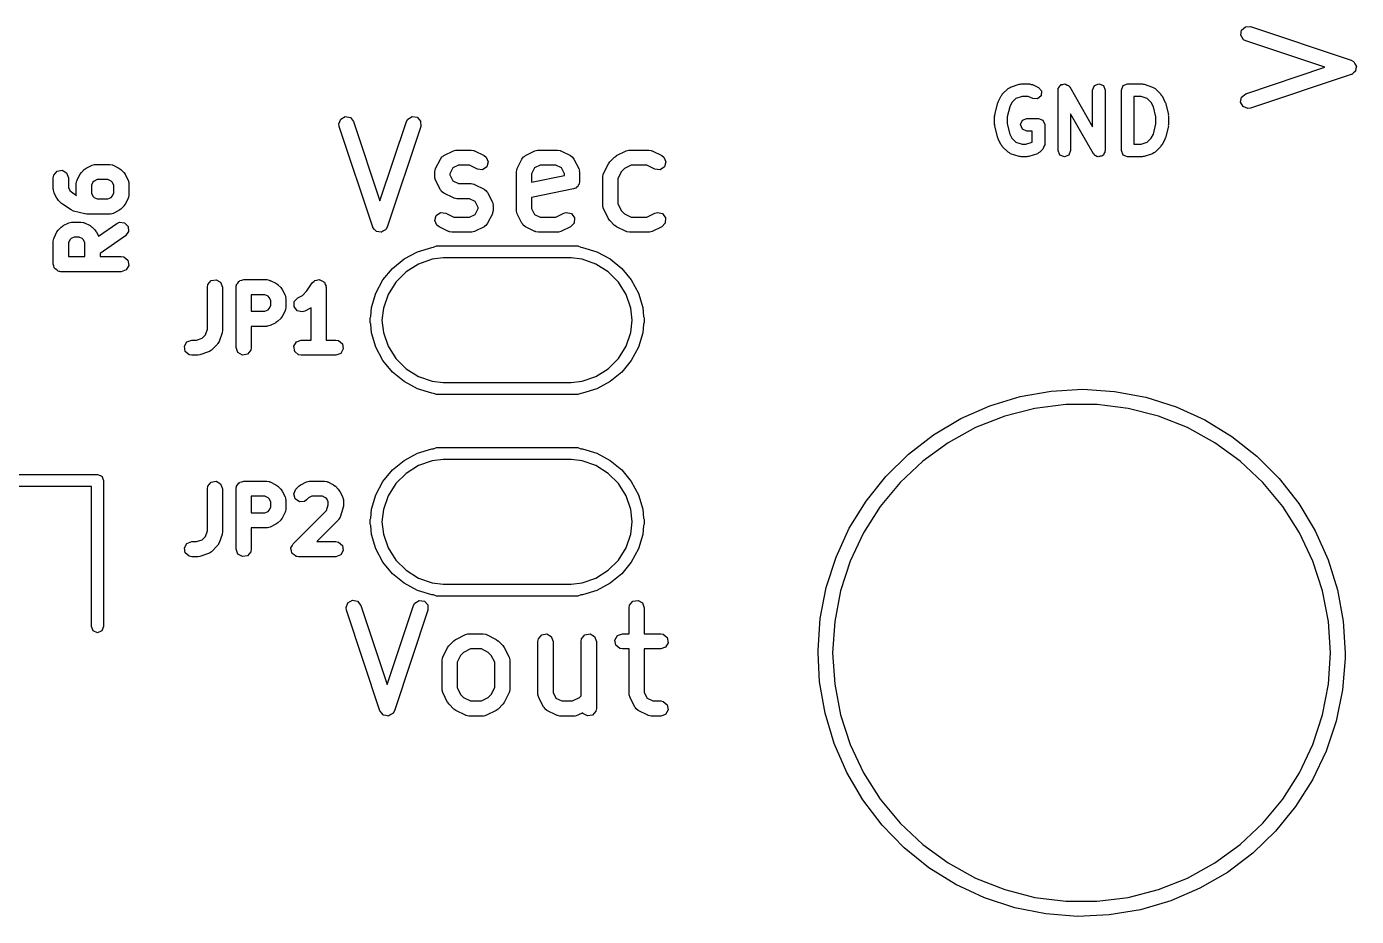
# Model space of a CAD drawing. Extents: x 83.3 to 116.7, y -116.6 to -83.3.
# Drawn here: x 103.53 to 116.73, y -116.61 to -107.79 of the extents above; entities that cross this region are included whole.
import ezdxf

# ---------------------------------------------------------------- set-up
doc = ezdxf.new("R2010")
doc.units = 0
doc.layers.add('BLACK', color=7, linetype='CONTINUOUS')

msp = doc.modelspace()

# ---------------------------------------------------------------- linework, layer by layer
at = {"layer": 'BLACK', "linetype": 'CONTINUOUS'}
for p, q in [((115.586, -107.821), (115.625, -107.787)), ((115.625, -107.787), (115.676, -107.786)), ((115.676, -107.786), (116.676, -108.119)), ((115.579, -107.872), (115.586, -107.821)), ((115.606, -107.916), (115.579, -107.872)), ((115.629, -107.928), (115.606, -107.916)), ((116.415, -108.19), (115.629, -107.928)), ((115.629, -108.453), (116.415, -108.19)), ((116.676, -108.119), (116.699, -108.132)), ((116.699, -108.132), (116.7, -108.134)), ((116.7, -108.134), (116.702, -108.134)), ((116.702, -108.134), (116.713, -108.155)), ((116.713, -108.155), (116.726, -108.175)), ((116.722, -108.203), (116.718, -108.226)), ((116.727, -108.179), (116.722, -108.203)), ((116.726, -108.175), (116.726, -108.178)), ((116.726, -108.178), (116.727, -108.179)), ((116.676, -108.262), (115.676, -108.595)), ((116.678, -108.26), (116.676, -108.262)), ((116.68, -108.26), (116.678, -108.26)), ((116.698, -108.244), (116.68, -108.26)), ((116.716, -108.23), (116.698, -108.244)), ((116.717, -108.228), (116.716, -108.23)), ((116.718, -108.226), (116.717, -108.228)), ((113.201, -108.474), (113.209, -108.467)), ((113.209, -108.467), (113.213, -108.458)), ((113.213, -108.458), (113.27, -108.401)), ((113.27, -108.401), (113.284, -108.395)), ((113.284, -108.395), (113.295, -108.386)), ((113.295, -108.386), (113.38, -108.357)), ((113.38, -108.357), (113.39, -108.358)), ((113.39, -108.358), (113.4, -108.354)), ((113.4, -108.354), (113.486, -108.354)), ((113.486, -108.354), (113.499, -108.359)), ((113.499, -108.359), (113.514, -108.361)), ((113.514, -108.361), (113.571, -108.389)), ((113.571, -108.389), (113.602, -108.425)), ((113.602, -108.425), (113.599, -108.473)), ((113.766, -108.416), (113.769, -108.408)), ((113.766, -109.016), (113.766, -108.416)), ((113.768, -108.4), (113.778, -108.387)), ((113.769, -108.408), (113.768, -108.4)), ((113.778, -108.387), (113.784, -108.372)), ((113.784, -108.372), (113.792, -108.369)), ((113.792, -108.369), (113.798, -108.362)), ((113.798, -108.362), (113.814, -108.36)), ((113.814, -108.36), (113.829, -108.354)), ((113.829, -108.354), (113.837, -108.357)), ((113.837, -108.357), (113.845, -108.356)), ((113.845, -108.356), (113.858, -108.366)), ((113.858, -108.366), (113.873, -108.372)), ((113.873, -108.372), (113.876, -108.38)), ((113.876, -108.38), (113.883, -108.385)), ((113.883, -108.385), (114.109, -108.781)), ((114.109, -108.416), (114.127, -108.372)), ((114.109, -108.781), (114.109, -108.416)), ((114.127, -108.372), (114.171, -108.354)), ((114.171, -108.354), (114.216, -108.372)), ((114.216, -108.372), (114.234, -108.416)), ((114.234, -108.416), (114.234, -109.016)), ((114.395, -108.416), (114.413, -108.372)), ((114.395, -109.016), (114.395, -108.416)), ((114.413, -108.372), (114.457, -108.354)), ((114.457, -108.354), (114.6, -108.354)), ((114.6, -108.354), (114.61, -108.358)), ((114.61, -108.358), (114.62, -108.357)), ((114.62, -108.357), (114.705, -108.386)), ((114.705, -108.386), (114.716, -108.395)), ((114.716, -108.395), (114.73, -108.401)), ((114.73, -108.401), (114.787, -108.458)), ((114.787, -108.458), (114.791, -108.467)), ((114.791, -108.467), (114.799, -108.474)), ((115.588, -108.485), (115.629, -108.453)), ((113.139, -108.658), (113.168, -108.544)), ((113.168, -108.544), (113.172, -108.538)), ((113.172, -108.538), (113.173, -108.531)), ((113.173, -108.531), (113.201, -108.474)), ((113.288, -108.581), (113.262, -108.681)), ((113.309, -108.539), (113.288, -108.581)), ((113.348, -108.5), (113.309, -108.539)), ((113.41, -108.479), (113.348, -108.5)), ((113.471, -108.479), (113.41, -108.479)), ((113.515, -108.501), (113.471, -108.479)), ((113.563, -108.504), (113.515, -108.501)), ((113.599, -108.473), (113.563, -108.504)), ((114.52, -108.479), (114.52, -108.954)), ((114.59, -108.479), (114.52, -108.479)), ((114.652, -108.5), (114.59, -108.479)), ((114.691, -108.539), (114.652, -108.5)), ((114.712, -108.581), (114.691, -108.539)), ((114.737, -108.681), (114.712, -108.581)), ((114.799, -108.474), (114.827, -108.531)), ((114.827, -108.531), (114.828, -108.538)), ((114.828, -108.538), (114.832, -108.544)), ((114.832, -108.544), (114.861, -108.658)), ((115.578, -108.535), (115.588, -108.485)), ((115.603, -108.58), (115.578, -108.535)), ((115.65, -108.599), (115.603, -108.58)), ((115.676, -108.595), (115.65, -108.599)), ((106.63, -108.75), (106.649, -108.703)), ((106.649, -108.703), (106.694, -108.678)), ((106.694, -108.678), (106.744, -108.688)), ((106.744, -108.688), (106.776, -108.729)), ((106.776, -108.729), (107.038, -109.515)), ((107.038, -109.515), (107.3, -108.729)), ((107.3, -108.729), (107.313, -108.706)), ((107.313, -108.706), (107.356, -108.679)), ((107.356, -108.679), (107.407, -108.686)), ((107.407, -108.686), (107.441, -108.725)), ((107.441, -108.725), (107.443, -108.776)), ((113.137, -108.674), (113.141, -108.666)), ((113.137, -108.759), (113.137, -108.674)), ((113.141, -108.666), (113.139, -108.658)), ((113.262, -108.681), (113.262, -108.752)), ((113.395, -108.759), (113.413, -108.715)), ((113.413, -108.715), (113.457, -108.697)), ((113.457, -108.697), (113.571, -108.697)), ((113.571, -108.697), (113.616, -108.715)), ((113.616, -108.715), (113.634, -108.759)), ((114.117, -109.047), (113.891, -108.652)), ((113.891, -108.652), (113.891, -109.016)), ((114.737, -108.752), (114.737, -108.681)), ((114.861, -108.658), (114.859, -108.666)), ((114.859, -108.666), (114.862, -108.674)), ((114.862, -108.674), (114.862, -108.759)), ((106.634, -108.776), (106.63, -108.75)), ((106.967, -109.776), (106.634, -108.776)), ((107.443, -108.776), (107.109, -109.776)), ((113.141, -108.767), (113.137, -108.759)), ((113.139, -108.774), (113.141, -108.767)), ((113.168, -108.889), (113.139, -108.774)), ((113.262, -108.752), (113.288, -108.852)), ((113.288, -108.852), (113.309, -108.894)), ((113.413, -108.803), (113.395, -108.759)), ((113.457, -108.822), (113.413, -108.803)), ((113.509, -108.822), (113.457, -108.822)), ((113.509, -108.933), (113.509, -108.822)), ((113.634, -108.759), (113.634, -108.959)), ((114.691, -108.894), (114.712, -108.852)), ((114.712, -108.852), (114.737, -108.752)), ((114.861, -108.774), (114.832, -108.889)), ((114.862, -108.759), (114.859, -108.767)), ((114.859, -108.767), (114.861, -108.774)), ((113.172, -108.894), (113.168, -108.889)), ((113.173, -108.902), (113.172, -108.894)), ((113.201, -108.959), (113.173, -108.902)), ((113.209, -108.965), (113.201, -108.959)), ((113.213, -108.975), (113.209, -108.965)), ((113.27, -109.032), (113.213, -108.975)), ((113.309, -108.894), (113.348, -108.933)), ((113.348, -108.933), (113.41, -108.954)), ((113.41, -108.954), (113.447, -108.954)), ((113.447, -108.954), (113.509, -108.933)), ((113.63, -108.968), (113.616, -109.003)), ((113.634, -108.959), (113.63, -108.968)), ((114.52, -108.954), (114.59, -108.954)), ((114.59, -108.954), (114.652, -108.933)), ((114.652, -108.933), (114.691, -108.894)), ((114.787, -108.975), (114.73, -109.032)), ((114.791, -108.965), (114.787, -108.975)), ((114.799, -108.959), (114.791, -108.965)), ((114.827, -108.902), (114.799, -108.959)), ((114.828, -108.894), (114.827, -108.902)), ((114.832, -108.889), (114.828, -108.894)), ((107.59, -109.195), (107.638, -109.1)), ((107.638, -109.1), (107.653, -109.079)), ((107.653, -109.079), (107.663, -109.074)), ((107.663, -109.074), (107.671, -109.066)), ((107.671, -109.066), (107.766, -109.019)), ((107.766, -109.019), (107.791, -109.011)), ((107.791, -109.011), (107.796, -109.012)), ((107.796, -109.012), (107.8, -109.011)), ((107.8, -109.011), (107.943, -109.011)), ((107.943, -109.011), (107.969, -109.015)), ((107.969, -109.015), (107.972, -109.018)), ((107.972, -109.018), (107.976, -109.019)), ((107.976, -109.019), (108.072, -109.066)), ((108.072, -109.066), (108.093, -109.082)), ((108.093, -109.082), (108.113, -109.129)), ((108.4, -109.195), (108.447, -109.1)), ((108.447, -109.1), (108.463, -109.079)), ((108.463, -109.079), (108.473, -109.074)), ((108.473, -109.074), (108.481, -109.066)), ((108.481, -109.066), (108.576, -109.019)), ((108.576, -109.019), (108.601, -109.011)), ((108.601, -109.011), (108.605, -109.012)), ((108.605, -109.012), (108.61, -109.011)), ((108.61, -109.011), (108.8, -109.011)), ((108.8, -109.011), (108.826, -109.015)), ((108.826, -109.015), (108.829, -109.018)), ((108.829, -109.018), (108.834, -109.019)), ((108.834, -109.019), (108.929, -109.066)), ((108.929, -109.066), (108.95, -109.082)), ((108.95, -109.082), (108.954, -109.092)), ((108.954, -109.092), (108.962, -109.1)), ((108.962, -109.1), (109.01, -109.195)), ((109.318, -109.128), (109.366, -109.08)), ((109.366, -109.08), (109.384, -109.067)), ((109.384, -109.067), (109.386, -109.066)), ((109.386, -109.066), (109.481, -109.019)), ((109.481, -109.019), (109.506, -109.011)), ((109.506, -109.011), (109.51, -109.012)), ((109.51, -109.012), (109.514, -109.011)), ((109.514, -109.011), (109.705, -109.011)), ((109.705, -109.011), (109.73, -109.015)), ((109.73, -109.015), (109.734, -109.018)), ((109.734, -109.018), (109.738, -109.019)), ((109.738, -109.019), (109.834, -109.066)), ((109.834, -109.066), (109.854, -109.082)), ((109.854, -109.082), (109.875, -109.129)), ((113.284, -109.038), (113.27, -109.032)), ((113.295, -109.047), (113.284, -109.038)), ((113.38, -109.076), (113.295, -109.047)), ((113.39, -109.075), (113.38, -109.076)), ((113.4, -109.079), (113.39, -109.075)), ((113.457, -109.079), (113.4, -109.079)), ((113.467, -109.075), (113.457, -109.079)), ((113.477, -109.076), (113.467, -109.075)), ((113.563, -109.047), (113.477, -109.076)), ((113.574, -109.038), (113.563, -109.047)), ((113.587, -109.032), (113.574, -109.038)), ((113.616, -109.003), (113.587, -109.032)), ((113.784, -109.061), (113.766, -109.016)), ((113.829, -109.079), (113.784, -109.061)), ((113.873, -109.061), (113.829, -109.079)), ((113.891, -109.016), (113.873, -109.061)), ((114.124, -109.053), (114.117, -109.047)), ((114.127, -109.061), (114.124, -109.053)), ((114.142, -109.067), (114.127, -109.061)), ((114.155, -109.077), (114.142, -109.067)), ((114.163, -109.076), (114.155, -109.077)), ((114.171, -109.079), (114.163, -109.076)), ((114.186, -109.073), (114.171, -109.079)), ((114.202, -109.071), (114.186, -109.073)), ((114.208, -109.064), (114.202, -109.071)), ((114.216, -109.061), (114.208, -109.064)), ((114.222, -109.046), (114.216, -109.061)), ((114.232, -109.033), (114.222, -109.046)), ((114.234, -109.016), (114.231, -109.024)), ((114.231, -109.024), (114.232, -109.033)), ((114.413, -109.061), (114.395, -109.016)), ((114.457, -109.079), (114.413, -109.061)), ((114.6, -109.079), (114.457, -109.079)), ((114.61, -109.075), (114.6, -109.079)), ((114.62, -109.076), (114.61, -109.075)), ((114.705, -109.047), (114.62, -109.076)), ((114.716, -109.038), (114.705, -109.047)), ((114.73, -109.032), (114.716, -109.038)), ((103.801, -109.26), (103.834, -109.221)), ((103.834, -109.221), (103.884, -109.212)), ((103.884, -109.212), (103.929, -109.238)), ((103.929, -109.238), (103.946, -109.286)), ((104.033, -109.309), (104.061, -109.252)), ((104.061, -109.252), (104.075, -109.234)), ((104.075, -109.234), (104.076, -109.233)), ((104.076, -109.233), (104.104, -109.204)), ((104.104, -109.204), (104.122, -109.191)), ((104.122, -109.191), (104.124, -109.19)), ((104.124, -109.19), (104.181, -109.161)), ((104.181, -109.161), (104.206, -109.154)), ((104.206, -109.154), (104.21, -109.155)), ((104.21, -109.155), (104.214, -109.154)), ((104.214, -109.154), (104.357, -109.154)), ((104.357, -109.154), (104.383, -109.158)), ((104.383, -109.158), (104.386, -109.161)), ((104.386, -109.161), (104.391, -109.161)), ((104.391, -109.161), (104.448, -109.19)), ((104.448, -109.19), (104.466, -109.203)), ((104.466, -109.203), (104.467, -109.204)), ((104.467, -109.204), (104.496, -109.233)), ((104.496, -109.233), (104.509, -109.251)), ((104.509, -109.251), (104.51, -109.252)), ((104.51, -109.252), (104.539, -109.309)), ((107.582, -109.229), (107.587, -109.203)), ((107.582, -109.276), (107.582, -109.229)), ((107.587, -109.203), (107.59, -109.199)), ((107.59, -109.199), (107.59, -109.195)), ((107.761, -109.189), (107.732, -109.246)), ((107.732, -109.246), (107.732, -109.258)), ((107.732, -109.258), (107.761, -109.316)), ((107.818, -109.161), (107.761, -109.189)), ((107.925, -109.161), (107.818, -109.161)), ((108.005, -109.2), (107.925, -109.161)), ((108.056, -109.206), (108.005, -109.2)), ((108.098, -109.178), (108.056, -109.206)), ((108.113, -109.129), (108.098, -109.178)), ((108.392, -109.229), (108.396, -109.203)), ((108.392, -109.61), (108.392, -109.229)), ((108.396, -109.203), (108.399, -109.199)), ((108.399, -109.199), (108.4, -109.195)), ((108.57, -109.189), (108.542, -109.246)), ((108.542, -109.246), (108.542, -109.328)), ((108.627, -109.161), (108.57, -109.189)), ((108.782, -109.161), (108.627, -109.161)), ((108.839, -109.189), (108.782, -109.161)), ((108.868, -109.246), (108.839, -109.189)), ((108.868, -109.262), (108.868, -109.246)), ((109.01, -109.195), (109.017, -109.22)), ((109.017, -109.22), (109.016, -109.224)), ((109.016, -109.224), (109.018, -109.229)), ((109.018, -109.229), (109.018, -109.324)), ((109.249, -109.276), (109.253, -109.251)), ((109.253, -109.251), (109.256, -109.247)), ((109.256, -109.247), (109.257, -109.243)), ((109.257, -109.243), (109.304, -109.147)), ((109.304, -109.147), (109.318, -109.129)), ((109.318, -109.129), (109.318, -109.128)), ((109.433, -109.225), (109.399, -109.294)), ((109.463, -109.195), (109.433, -109.225)), ((109.532, -109.161), (109.463, -109.195)), ((109.687, -109.161), (109.532, -109.161)), ((109.766, -109.2), (109.687, -109.161)), ((109.817, -109.206), (109.766, -109.2)), ((109.86, -109.178), (109.817, -109.206)), ((109.875, -109.129), (109.86, -109.178)), ((103.796, -109.286), (103.801, -109.26)), ((103.796, -109.4), (103.796, -109.286)), ((103.946, -109.286), (103.946, -109.382)), ((103.946, -109.382), (103.962, -109.413)), ((104.025, -109.343), (104.03, -109.317)), ((104.025, -109.457), (104.025, -109.343)), ((104.03, -109.317), (104.032, -109.314)), ((104.032, -109.314), (104.033, -109.309)), ((104.19, -109.33), (104.175, -109.361)), ((104.175, -109.361), (104.175, -109.439)), ((104.202, -109.319), (104.19, -109.33)), ((104.232, -109.304), (104.202, -109.319)), ((104.339, -109.304), (104.232, -109.304)), ((104.37, -109.319), (104.339, -109.304)), ((104.381, -109.33), (104.37, -109.319)), ((104.396, -109.361), (104.381, -109.33)), ((104.396, -109.439), (104.396, -109.361)), ((104.539, -109.309), (104.546, -109.334)), ((104.546, -109.334), (104.545, -109.339)), ((104.545, -109.339), (104.546, -109.343)), ((104.546, -109.343), (104.546, -109.457)), ((107.584, -109.28), (107.582, -109.276)), ((107.583, -109.285), (107.584, -109.28)), ((107.59, -109.31), (107.583, -109.285)), ((107.638, -109.405), (107.59, -109.31)), ((107.761, -109.316), (107.818, -109.344)), ((107.818, -109.344), (107.943, -109.344)), ((107.943, -109.344), (107.969, -109.349)), ((107.969, -109.349), (107.972, -109.351)), ((107.972, -109.351), (107.976, -109.352)), ((107.976, -109.352), (108.072, -109.4)), ((108.542, -109.328), (108.868, -109.262)), ((108.98, -109.389), (108.968, -109.391)), ((108.989, -109.378), (108.98, -109.389)), ((109.001, -109.371), (108.989, -109.378)), ((109.005, -109.359), (109.001, -109.371)), ((109.013, -109.349), (109.005, -109.359)), ((109.018, -109.324), (109.013, -109.349)), ((109.249, -109.562), (109.249, -109.276)), ((109.399, -109.294), (109.399, -109.544)), ((103.798, -109.404), (103.796, -109.4)), ((103.797, -109.409), (103.798, -109.404)), ((103.804, -109.434), (103.797, -109.409)), ((103.833, -109.491), (103.804, -109.434)), ((103.834, -109.492), (103.833, -109.491)), ((103.847, -109.51), (103.834, -109.492)), ((103.876, -109.539), (103.847, -109.51)), ((103.962, -109.413), (103.976, -109.427)), ((103.976, -109.427), (104.026, -109.461)), ((104.026, -109.461), (104.025, -109.457)), ((104.175, -109.439), (104.19, -109.47)), ((104.19, -109.47), (104.202, -109.481)), ((104.202, -109.481), (104.232, -109.496)), ((104.232, -109.496), (104.339, -109.496)), ((104.339, -109.496), (104.37, -109.481)), ((104.37, -109.481), (104.381, -109.47)), ((104.381, -109.47), (104.396, -109.439)), ((104.539, -109.491), (104.51, -109.548)), ((104.542, -109.483), (104.539, -109.486)), ((104.539, -109.486), (104.539, -109.491)), ((104.546, -109.457), (104.542, -109.483)), ((107.646, -109.413), (107.638, -109.405)), ((107.65, -109.423), (107.646, -109.413)), ((107.671, -109.439), (107.65, -109.423)), ((107.766, -109.486), (107.671, -109.439)), ((107.771, -109.487), (107.766, -109.486)), ((107.774, -109.49), (107.771, -109.487)), ((107.8, -109.494), (107.774, -109.49)), ((107.925, -109.494), (107.8, -109.494)), ((107.982, -109.523), (107.925, -109.494)), ((108.072, -109.4), (108.093, -109.415)), ((108.093, -109.415), (108.097, -109.425)), ((108.097, -109.425), (108.105, -109.433)), ((108.105, -109.433), (108.153, -109.528)), ((108.958, -109.397), (108.542, -109.481)), ((108.542, -109.481), (108.542, -109.592)), ((108.968, -109.391), (108.958, -109.397)), ((103.879, -109.54), (103.876, -109.539)), ((103.887, -109.548), (103.879, -109.54)), ((103.973, -109.605), (103.887, -109.548)), ((103.996, -109.616), (103.973, -109.605)), ((103.973, -109.605), (103.973, -109.605)), ((104.11, -109.644), (103.996, -109.616)), ((104.114, -109.644), (104.11, -109.644)), ((104.129, -109.646), (104.114, -109.644)), ((104.357, -109.646), (104.129, -109.646)), ((104.361, -109.645), (104.357, -109.646)), ((104.366, -109.646), (104.361, -109.645)), ((104.391, -109.639), (104.366, -109.646)), ((104.448, -109.61), (104.391, -109.639)), ((104.449, -109.609), (104.448, -109.61)), ((104.467, -109.596), (104.449, -109.609)), ((104.496, -109.567), (104.467, -109.596)), ((104.497, -109.566), (104.496, -109.567)), ((104.51, -109.548), (104.497, -109.566)), ((107.597, -109.66), (107.64, -109.632)), ((107.64, -109.632), (107.691, -109.638)), ((107.691, -109.638), (107.77, -109.677)), ((107.925, -109.677), (107.982, -109.649)), ((108.011, -109.58), (107.982, -109.523)), ((107.982, -109.649), (108.011, -109.592)), ((108.011, -109.592), (108.011, -109.58)), ((108.153, -109.643), (108.105, -109.738)), ((108.153, -109.528), (108.16, -109.553)), ((108.156, -109.635), (108.153, -109.639)), ((108.153, -109.639), (108.153, -109.643)), ((108.161, -109.61), (108.156, -109.635)), ((108.16, -109.553), (108.159, -109.558)), ((108.159, -109.558), (108.161, -109.562)), ((108.161, -109.562), (108.161, -109.61)), ((108.393, -109.614), (108.392, -109.61)), ((108.392, -109.618), (108.393, -109.614)), ((108.4, -109.643), (108.392, -109.618)), ((108.447, -109.738), (108.4, -109.643)), ((108.542, -109.592), (108.57, -109.649)), ((108.57, -109.649), (108.627, -109.677)), ((108.782, -109.677), (108.862, -109.638)), ((108.862, -109.638), (108.887, -109.63)), ((108.887, -109.63), (108.937, -109.642)), ((108.937, -109.642), (108.967, -109.683)), ((109.25, -109.566), (109.249, -109.562)), ((109.249, -109.57), (109.25, -109.566)), ((109.257, -109.595), (109.249, -109.57)), ((109.304, -109.691), (109.257, -109.595)), ((109.399, -109.544), (109.433, -109.613)), ((109.433, -109.613), (109.463, -109.643)), ((109.463, -109.643), (109.532, -109.677)), ((109.687, -109.677), (109.766, -109.638)), ((109.766, -109.638), (109.791, -109.63)), ((109.791, -109.63), (109.841, -109.642)), ((109.841, -109.642), (109.872, -109.683)), ((103.847, -109.804), (103.876, -109.776)), ((103.876, -109.776), (103.894, -109.763)), ((103.894, -109.763), (103.895, -109.761)), ((103.895, -109.761), (103.952, -109.733)), ((103.952, -109.733), (103.977, -109.725)), ((103.977, -109.725), (103.982, -109.727)), ((103.982, -109.727), (103.986, -109.725)), ((103.986, -109.725), (104.071, -109.725)), ((104.071, -109.725), (104.097, -109.73)), ((104.097, -109.73), (104.101, -109.732)), ((104.101, -109.732), (104.105, -109.733)), ((104.105, -109.733), (104.162, -109.761)), ((104.162, -109.761), (104.18, -109.775)), ((104.18, -109.775), (104.182, -109.776)), ((104.182, -109.776), (104.21, -109.804)), ((104.246, -109.866), (104.428, -109.739)), ((104.428, -109.739), (104.452, -109.728)), ((104.452, -109.728), (104.503, -109.732)), ((104.503, -109.732), (104.539, -109.768)), ((104.539, -109.768), (104.544, -109.819)), ((106.968, -109.778), (106.967, -109.776)), ((106.968, -109.78), (106.968, -109.778)), ((106.984, -109.798), (106.968, -109.78)), ((107.109, -109.776), (107.097, -109.799)), ((107.582, -109.709), (107.597, -109.66)), ((107.603, -109.756), (107.582, -109.709)), ((107.624, -109.772), (107.603, -109.756)), ((107.719, -109.819), (107.624, -109.772)), ((107.77, -109.677), (107.925, -109.677)), ((108.072, -109.772), (107.976, -109.819)), ((108.079, -109.764), (108.072, -109.772)), ((108.09, -109.759), (108.079, -109.764)), ((108.105, -109.738), (108.09, -109.759)), ((108.455, -109.746), (108.447, -109.738)), ((108.46, -109.756), (108.455, -109.746)), ((108.481, -109.772), (108.46, -109.756)), ((108.576, -109.819), (108.481, -109.772)), ((108.627, -109.677), (108.782, -109.677)), ((108.929, -109.772), (108.834, -109.819)), ((108.964, -109.735), (108.929, -109.772)), ((108.967, -109.683), (108.964, -109.735)), ((109.306, -109.692), (109.304, -109.691)), ((109.318, -109.71), (109.306, -109.692)), ((109.366, -109.758), (109.318, -109.71)), ((109.367, -109.758), (109.366, -109.758)), ((109.386, -109.772), (109.367, -109.758)), ((109.481, -109.819), (109.386, -109.772)), ((109.532, -109.677), (109.687, -109.677)), ((109.834, -109.772), (109.738, -109.819)), ((109.869, -109.735), (109.834, -109.772)), ((109.872, -109.683), (109.869, -109.735)), ((103.796, -109.914), (103.801, -109.889)), ((103.796, -110.143), (103.796, -109.914)), ((103.801, -109.889), (103.804, -109.885)), ((103.804, -109.881), (103.833, -109.824)), ((103.804, -109.885), (103.804, -109.881)), ((103.833, -109.824), (103.846, -109.806)), ((103.846, -109.806), (103.847, -109.804)), ((103.962, -109.902), (103.946, -109.932)), ((103.973, -109.89), (103.962, -109.902)), ((104.003, -109.875), (103.973, -109.89)), ((104.054, -109.875), (104.003, -109.875)), ((104.084, -109.89), (104.054, -109.875)), ((104.096, -109.902), (104.084, -109.89)), ((104.111, -109.932), (104.096, -109.902)), ((104.21, -109.804), (104.223, -109.822)), ((104.223, -109.822), (104.224, -109.824)), ((104.224, -109.824), (104.246, -109.866)), ((104.514, -109.861), (104.261, -110.039)), ((104.544, -109.819), (104.514, -109.861)), ((106.999, -109.816), (106.984, -109.798)), ((107.001, -109.817), (106.999, -109.816)), ((107.002, -109.818), (107.001, -109.817)), ((107.026, -109.822), (107.002, -109.818)), ((107.049, -109.827), (107.026, -109.822)), ((107.051, -109.826), (107.049, -109.827)), ((107.053, -109.826), (107.051, -109.826)), ((107.073, -109.813), (107.053, -109.826)), ((107.094, -109.802), (107.073, -109.813)), ((107.095, -109.8), (107.094, -109.802)), ((107.097, -109.799), (107.095, -109.8)), ((107.723, -109.82), (107.719, -109.819)), ((107.727, -109.823), (107.723, -109.82)), ((107.752, -109.827), (107.727, -109.823)), ((107.943, -109.827), (107.752, -109.827)), ((107.947, -109.826), (107.943, -109.827)), ((107.951, -109.827), (107.947, -109.826)), ((107.976, -109.819), (107.951, -109.827)), ((108.58, -109.82), (108.576, -109.819)), ((108.584, -109.823), (108.58, -109.82)), ((108.61, -109.827), (108.584, -109.823)), ((108.8, -109.827), (108.61, -109.827)), ((108.804, -109.826), (108.8, -109.827)), ((108.809, -109.827), (108.804, -109.826)), ((108.834, -109.819), (108.809, -109.827)), ((109.485, -109.82), (109.481, -109.819)), ((109.489, -109.823), (109.485, -109.82)), ((109.514, -109.827), (109.489, -109.823)), ((109.705, -109.827), (109.514, -109.827)), ((109.709, -109.826), (109.705, -109.827)), ((109.713, -109.827), (109.709, -109.826)), ((109.738, -109.819), (109.713, -109.827)), ((103.946, -109.932), (103.946, -110.068)), ((104.111, -110.068), (104.111, -109.932)), ((104.261, -110.039), (104.261, -110.068)), ((107.278, -110.091), (107.409, -110.02)), ((107.409, -110.02), (107.552, -109.977)), ((107.552, -109.977), (107.569, -109.975)), ((107.569, -109.975), (107.6, -109.962)), ((107.6, -109.962), (109, -109.962)), ((109, -109.962), (109.031, -109.975)), ((109.031, -109.975), (109.048, -109.977)), ((109.048, -109.977), (109.191, -110.02)), ((109.191, -110.02), (109.322, -110.091)), ((103.803, -110.161), (103.796, -110.143)), ((103.806, -110.18), (103.803, -110.161)), ((103.812, -110.185), (103.806, -110.18)), ((103.946, -110.068), (104.111, -110.068)), ((104.261, -110.068), (104.471, -110.068)), ((104.471, -110.068), (104.497, -110.072)), ((104.497, -110.072), (104.536, -110.105)), ((104.545, -110.156), (104.52, -110.2)), ((104.536, -110.105), (104.545, -110.156)), ((107.163, -110.185), (107.278, -110.091)), ((107.421, -110.142), (107.298, -110.219)), ((107.557, -110.095), (107.421, -110.142)), ((107.664, -110.082), (107.557, -110.095)), ((108.936, -110.082), (107.664, -110.082)), ((109.043, -110.095), (108.936, -110.082)), ((109.179, -110.142), (109.043, -110.095)), ((109.302, -110.219), (109.179, -110.142)), ((109.322, -110.091), (109.437, -110.185)), ((103.814, -110.191), (103.812, -110.185)), ((103.831, -110.201), (103.814, -110.191)), ((103.846, -110.213), (103.831, -110.201)), ((103.856, -110.215), (103.846, -110.213)), ((103.858, -110.217), (103.856, -110.215)), ((103.862, -110.216), (103.858, -110.217)), ((103.871, -110.218), (103.862, -110.216)), ((104.471, -110.218), (103.871, -110.218)), ((104.52, -110.2), (104.471, -110.218)), ((105.33, -110.346), (105.362, -110.306)), ((105.362, -110.306), (105.413, -110.298)), ((105.413, -110.298), (105.457, -110.323)), ((105.628, -110.331), (105.638, -110.314)), ((105.638, -110.314), (105.644, -110.312)), ((105.644, -110.312), (105.648, -110.306)), ((105.648, -110.306), (105.667, -110.303)), ((105.667, -110.303), (105.686, -110.296)), ((105.686, -110.296), (105.914, -110.296)), ((105.914, -110.296), (105.94, -110.301)), ((105.94, -110.301), (105.943, -110.304)), ((105.943, -110.304), (105.948, -110.304)), ((105.948, -110.304), (106.005, -110.333)), ((106.366, -110.33), (106.384, -110.311)), ((106.384, -110.311), (106.388, -110.31)), ((106.388, -110.31), (106.391, -110.306)), ((106.391, -110.306), (106.413, -110.303)), ((106.413, -110.303), (106.433, -110.297)), ((106.433, -110.297), (106.437, -110.298)), ((106.437, -110.298), (106.442, -110.298)), ((106.442, -110.298), (106.46, -110.308)), ((106.46, -110.308), (106.48, -110.317)), ((106.998, -110.432), (107.068, -110.3)), ((107.068, -110.3), (107.163, -110.185)), ((107.298, -110.219), (107.196, -110.321)), ((109.404, -110.321), (109.302, -110.219)), ((109.437, -110.185), (109.532, -110.3)), ((109.532, -110.3), (109.602, -110.432)), ((105.325, -110.371), (105.33, -110.346)), ((105.325, -110.788), (105.325, -110.371)), ((105.457, -110.323), (105.475, -110.371)), ((105.475, -110.371), (105.475, -110.8)), ((105.611, -110.371), (105.612, -110.362)), ((105.611, -110.971), (105.611, -110.371)), ((105.612, -110.358), (105.614, -110.356)), ((105.612, -110.362), (105.612, -110.358)), ((105.614, -110.356), (105.615, -110.346)), ((105.615, -110.346), (105.628, -110.331)), ((105.761, -110.446), (105.761, -110.611)), ((105.897, -110.446), (105.761, -110.446)), ((105.927, -110.462), (105.897, -110.446)), ((106.005, -110.333), (106.023, -110.346)), ((106.023, -110.346), (106.024, -110.347)), ((106.024, -110.347), (106.053, -110.376)), ((106.053, -110.376), (106.066, -110.394)), ((106.066, -110.394), (106.067, -110.395)), ((106.067, -110.395), (106.096, -110.452)), ((106.27, -110.453), (106.313, -110.409)), ((106.313, -110.409), (106.366, -110.33)), ((106.48, -110.317), (106.482, -110.321)), ((106.482, -110.321), (106.486, -110.323)), ((106.486, -110.323), (106.493, -110.344)), ((106.493, -110.344), (106.503, -110.363)), ((106.503, -110.363), (106.502, -110.367)), ((106.502, -110.367), (106.504, -110.371)), ((106.504, -110.371), (106.504, -110.896)), ((106.955, -110.574), (106.998, -110.432)), ((107.12, -110.443), (107.072, -110.579)), ((107.196, -110.321), (107.12, -110.443)), ((109.48, -110.443), (109.404, -110.321)), ((109.528, -110.579), (109.48, -110.443)), ((109.602, -110.432), (109.645, -110.574)), ((105.938, -110.473), (105.927, -110.462)), ((105.954, -110.503), (105.938, -110.473)), ((105.938, -110.584), (105.954, -110.554)), ((105.954, -110.554), (105.954, -110.503)), ((106.096, -110.452), (106.103, -110.477)), ((106.104, -110.571), (106.099, -110.597)), ((106.103, -110.477), (106.102, -110.482)), ((106.102, -110.482), (106.104, -110.486)), ((106.104, -110.486), (106.104, -110.571)), ((106.185, -110.564), (106.188, -110.513)), ((106.216, -110.605), (106.185, -110.564)), ((106.188, -110.513), (106.224, -110.476)), ((106.224, -110.476), (106.27, -110.453)), ((106.354, -110.577), (106.349, -110.58)), ((106.354, -110.896), (106.354, -110.577)), ((106.946, -110.663), (106.955, -110.574)), ((109.645, -110.574), (109.654, -110.663)), ((105.761, -110.611), (105.897, -110.611)), ((105.897, -110.611), (105.927, -110.596)), ((105.927, -110.596), (105.938, -110.584)), ((106.024, -110.71), (106.006, -110.723)), ((106.053, -110.682), (106.024, -110.71)), ((106.054, -110.68), (106.053, -110.682)), ((106.067, -110.662), (106.054, -110.68)), ((106.096, -110.605), (106.067, -110.662)), ((106.099, -110.597), (106.096, -110.601)), ((106.096, -110.601), (106.096, -110.605)), ((106.266, -110.617), (106.216, -110.605)), ((106.291, -110.61), (106.266, -110.617)), ((106.348, -110.581), (106.291, -110.61)), ((106.349, -110.58), (106.348, -110.581)), ((106.94, -110.677), (106.946, -110.663)), ((106.942, -110.7), (106.94, -110.677)), ((106.94, -110.722), (106.942, -110.7)), ((107.072, -110.579), (107.058, -110.7)), ((107.058, -110.7), (107.072, -110.821)), ((109.542, -110.7), (109.528, -110.579)), ((109.528, -110.821), (109.542, -110.7)), ((109.654, -110.663), (109.66, -110.677)), ((109.66, -110.677), (109.658, -110.7)), ((109.658, -110.7), (109.66, -110.722)), ((105.306, -110.845), (105.325, -110.788)), ((105.471, -110.824), (105.443, -110.909)), ((105.475, -110.8), (105.471, -110.822)), ((105.471, -110.822), (105.471, -110.824)), ((105.914, -110.761), (105.761, -110.761)), ((105.761, -110.761), (105.761, -110.971)), ((105.918, -110.759), (105.914, -110.761)), ((105.923, -110.76), (105.918, -110.759)), ((105.948, -110.753), (105.923, -110.76)), ((106.005, -110.724), (105.948, -110.753)), ((106.006, -110.723), (106.005, -110.724)), ((106.946, -110.737), (106.94, -110.722)), ((106.955, -110.826), (106.946, -110.737)), ((106.998, -110.968), (106.955, -110.826)), ((107.072, -110.821), (107.12, -110.957)), ((109.48, -110.957), (109.528, -110.821)), ((109.645, -110.826), (109.602, -110.968)), ((109.654, -110.737), (109.645, -110.826)), ((109.66, -110.722), (109.654, -110.737)), ((105.098, -110.958), (105.123, -110.914)), ((105.106, -111.009), (105.098, -110.958)), ((105.123, -110.914), (105.171, -110.896)), ((105.171, -110.896), (105.216, -110.896)), ((105.216, -110.896), (105.274, -110.877)), ((105.274, -110.877), (105.306, -110.845)), ((105.424, -110.939), (105.367, -110.996)), ((105.426, -110.935), (105.424, -110.939)), ((105.43, -110.932), (105.426, -110.935)), ((105.443, -110.909), (105.43, -110.932)), ((105.628, -111.02), (105.611, -110.971)), ((105.761, -110.971), (105.756, -110.997)), ((106.183, -110.958), (106.209, -110.914)), ((106.192, -111.009), (106.183, -110.958)), ((106.209, -110.914), (106.257, -110.896)), ((106.257, -110.896), (106.354, -110.896)), ((106.504, -110.896), (106.6, -110.896)), ((106.6, -110.896), (106.626, -110.901)), ((106.626, -110.901), (106.665, -110.934)), ((106.665, -110.934), (106.674, -110.984)), ((107.068, -111.1), (106.998, -110.968)), ((107.12, -110.957), (107.196, -111.079)), ((109.404, -111.079), (109.48, -110.957)), ((109.602, -110.968), (109.532, -111.1)), ((105.146, -111.042), (105.106, -111.009)), ((105.171, -111.046), (105.146, -111.042)), ((105.229, -111.046), (105.171, -111.046)), ((105.23, -111.046), (105.229, -111.046)), ((105.252, -111.043), (105.23, -111.046)), ((105.338, -111.014), (105.252, -111.043)), ((105.342, -111.011), (105.338, -111.014)), ((105.346, -111.011), (105.342, -111.011)), ((105.367, -110.996), (105.346, -111.011)), ((105.673, -111.045), (105.628, -111.02)), ((105.723, -111.036), (105.673, -111.045)), ((105.756, -110.997), (105.723, -111.036)), ((106.231, -111.042), (106.192, -111.009)), ((106.257, -111.046), (106.231, -111.042)), ((106.6, -111.046), (106.257, -111.046)), ((106.648, -111.029), (106.6, -111.046)), ((106.674, -110.984), (106.648, -111.029)), ((107.163, -111.215), (107.068, -111.1)), ((107.196, -111.079), (107.298, -111.181)), ((109.302, -111.181), (109.404, -111.079)), ((109.532, -111.1), (109.437, -111.215)), ((107.278, -111.309), (107.163, -111.215)), ((107.298, -111.181), (107.421, -111.258)), ((109.179, -111.258), (109.302, -111.181)), ((109.437, -111.215), (109.322, -111.309)), ((107.409, -111.38), (107.278, -111.309)), ((107.421, -111.258), (107.557, -111.305)), ((107.557, -111.305), (107.664, -111.317)), ((107.664, -111.317), (108.936, -111.317)), ((108.936, -111.317), (109.043, -111.305)), ((109.043, -111.305), (109.179, -111.258)), ((109.322, -111.309), (109.191, -111.38)), ((107.552, -111.423), (107.409, -111.38)), ((107.569, -111.425), (107.552, -111.423)), ((107.6, -111.438), (107.569, -111.425)), ((109, -111.438), (107.6, -111.438)), ((109.031, -111.425), (109, -111.438)), ((109.048, -111.423), (109.031, -111.425)), ((109.191, -111.38), (109.048, -111.423)), ((113.088, -111.549), (113.39, -111.457)), ((113.39, -111.457), (113.699, -111.402)), ((113.699, -111.402), (114.014, -111.385)), ((114.014, -111.385), (114.328, -111.406)), ((114.328, -111.406), (114.637, -111.464)), ((114.637, -111.464), (114.937, -111.559)), ((112.801, -111.676), (113.088, -111.549)), ((113.537, -111.574), (113.237, -111.651)), ((113.845, -111.535), (113.537, -111.574)), ((114.155, -111.535), (113.845, -111.535)), ((114.463, -111.574), (114.155, -111.535)), ((114.763, -111.651), (114.463, -111.574)), ((114.937, -111.559), (115.224, -111.689)), ((112.53, -111.837), (112.801, -111.676)), ((112.948, -111.765), (112.677, -111.915)), ((113.237, -111.651), (112.948, -111.765)), ((115.052, -111.765), (114.763, -111.651)), ((115.323, -111.915), (115.052, -111.765)), ((115.224, -111.689), (115.492, -111.853)), ((112.281, -112.029), (112.53, -111.837)), ((115.492, -111.853), (115.74, -112.048)), ((107.278, -112.091), (107.409, -112.02)), ((107.409, -112.02), (107.552, -111.977)), ((107.552, -111.977), (107.569, -111.975)), ((107.569, -111.975), (107.6, -111.962)), ((107.6, -111.962), (109, -111.962)), ((109, -111.962), (109.031, -111.975)), ((109.031, -111.975), (109.048, -111.977)), ((109.048, -111.977), (109.191, -112.02)), ((109.191, -112.02), (109.322, -112.091)), ((112.057, -112.25), (112.281, -112.029)), ((112.677, -111.915), (112.426, -112.097)), ((115.574, -112.097), (115.323, -111.915)), ((107.163, -112.185), (107.278, -112.091)), ((107.421, -112.142), (107.298, -112.219)), ((107.557, -112.095), (107.421, -112.142)), ((107.664, -112.082), (107.557, -112.095)), ((108.936, -112.082), (107.664, -112.082)), ((109.043, -112.095), (108.936, -112.082)), ((109.179, -112.142), (109.043, -112.095)), ((109.302, -112.219), (109.179, -112.142)), ((109.322, -112.091), (109.437, -112.185)), ((112.426, -112.097), (112.2, -112.309)), ((115.8, -112.309), (115.574, -112.097)), ((115.74, -112.048), (115.962, -112.271)), ((102.435, -112.23), (104.235, -112.23)), ((104.235, -112.23), (104.277, -112.248)), ((104.277, -112.248), (104.295, -112.29)), ((104.295, -112.29), (104.295, -113.74)), ((107.068, -112.3), (107.163, -112.185)), ((107.298, -112.219), (107.196, -112.321)), ((109.404, -112.321), (109.302, -112.219)), ((109.437, -112.185), (109.532, -112.3)), ((111.861, -112.496), (112.057, -112.25)), ((115.962, -112.271), (116.155, -112.519)), ((104.175, -112.35), (102.435, -112.35)), ((104.175, -113.74), (104.175, -112.35)), ((105.325, -112.371), (105.33, -112.346)), ((105.325, -112.788), (105.325, -112.371)), ((105.33, -112.346), (105.362, -112.306)), ((105.362, -112.306), (105.413, -112.298)), ((105.413, -112.298), (105.457, -112.323)), ((105.457, -112.323), (105.475, -112.371)), ((105.475, -112.371), (105.475, -112.8)), ((105.611, -112.371), (105.612, -112.362)), ((105.611, -112.971), (105.611, -112.371)), ((105.612, -112.358), (105.614, -112.356)), ((105.612, -112.362), (105.612, -112.358)), ((105.614, -112.356), (105.615, -112.346)), ((105.615, -112.346), (105.628, -112.331)), ((105.628, -112.331), (105.638, -112.314)), ((105.638, -112.314), (105.644, -112.312)), ((105.644, -112.312), (105.648, -112.306)), ((105.648, -112.306), (105.667, -112.303)), ((105.667, -112.303), (105.686, -112.296)), ((105.686, -112.296), (105.914, -112.296)), ((105.914, -112.296), (105.94, -112.301)), ((105.94, -112.301), (105.943, -112.304)), ((105.943, -112.304), (105.948, -112.304)), ((105.948, -112.304), (106.005, -112.333)), ((106.005, -112.333), (106.023, -112.346)), ((106.023, -112.346), (106.024, -112.347)), ((106.024, -112.347), (106.053, -112.376)), ((106.053, -112.376), (106.066, -112.394)), ((106.066, -112.394), (106.067, -112.395)), ((106.067, -112.395), (106.096, -112.452)), ((106.182, -112.422), (106.204, -112.376)), ((106.196, -112.472), (106.182, -112.422)), ((106.204, -112.376), (106.233, -112.347)), ((106.233, -112.347), (106.251, -112.334)), ((106.251, -112.334), (106.252, -112.333)), ((106.252, -112.333), (106.309, -112.304)), ((106.309, -112.304), (106.334, -112.297)), ((106.334, -112.297), (106.339, -112.298)), ((106.339, -112.298), (106.343, -112.296)), ((106.343, -112.296), (106.486, -112.296)), ((106.486, -112.296), (106.511, -112.301)), ((106.511, -112.301), (106.515, -112.304)), ((106.515, -112.304), (106.519, -112.304)), ((106.519, -112.304), (106.576, -112.333)), ((106.576, -112.333), (106.594, -112.346)), ((106.594, -112.346), (106.596, -112.347)), ((106.596, -112.347), (106.624, -112.376)), ((106.624, -112.376), (106.637, -112.394)), ((106.637, -112.394), (106.639, -112.395)), ((106.639, -112.395), (106.667, -112.452)), ((106.998, -112.432), (107.068, -112.3)), ((107.196, -112.321), (107.12, -112.443)), ((109.48, -112.443), (109.404, -112.321)), ((109.532, -112.3), (109.602, -112.432)), ((112.2, -112.309), (112.002, -112.548)), ((115.998, -112.548), (115.8, -112.309)), ((105.761, -112.446), (105.761, -112.611)), ((105.897, -112.446), (105.761, -112.446)), ((105.927, -112.462), (105.897, -112.446)), ((105.938, -112.473), (105.927, -112.462)), ((105.954, -112.503), (105.938, -112.473)), ((105.938, -112.584), (105.954, -112.554)), ((105.954, -112.554), (105.954, -112.503)), ((106.096, -112.452), (106.103, -112.477)), ((106.103, -112.477), (106.102, -112.482)), ((106.102, -112.482), (106.104, -112.486)), ((106.104, -112.486), (106.104, -112.571)), ((106.238, -112.501), (106.196, -112.472)), ((106.289, -112.497), (106.238, -112.501)), ((106.31, -112.482), (106.289, -112.497)), ((106.33, -112.462), (106.31, -112.482)), ((106.361, -112.446), (106.33, -112.462)), ((106.468, -112.446), (106.361, -112.446)), ((106.498, -112.462), (106.468, -112.446)), ((106.51, -112.473), (106.498, -112.462)), ((106.506, -112.588), (106.525, -112.531)), ((106.525, -112.503), (106.51, -112.473)), ((106.525, -112.531), (106.525, -112.503)), ((106.667, -112.452), (106.675, -112.477)), ((106.675, -112.543), (106.671, -112.565)), ((106.675, -112.477), (106.673, -112.481)), ((106.673, -112.481), (106.675, -112.486)), ((106.675, -112.486), (106.675, -112.543)), ((106.955, -112.574), (106.998, -112.432)), ((107.12, -112.443), (107.072, -112.579)), ((109.528, -112.579), (109.48, -112.443)), ((109.602, -112.432), (109.645, -112.574)), ((111.695, -112.764), (111.861, -112.496)), ((112.002, -112.548), (111.836, -112.81)), ((116.164, -112.81), (115.998, -112.548)), ((116.155, -112.519), (116.317, -112.788)), ((105.761, -112.611), (105.897, -112.611)), ((105.897, -112.611), (105.927, -112.596)), ((105.927, -112.596), (105.938, -112.584)), ((106.053, -112.682), (106.024, -112.71)), ((106.054, -112.68), (106.053, -112.682)), ((106.067, -112.662), (106.054, -112.68)), ((106.096, -112.605), (106.067, -112.662)), ((106.099, -112.597), (106.096, -112.601)), ((106.096, -112.601), (106.096, -112.605)), ((106.104, -112.571), (106.099, -112.597)), ((106.176, -112.918), (106.506, -112.588)), ((106.624, -112.682), (106.41, -112.896)), ((106.626, -112.678), (106.624, -112.682)), ((106.63, -112.675), (106.626, -112.678)), ((106.643, -112.652), (106.63, -112.675)), ((106.671, -112.567), (106.643, -112.652)), ((106.671, -112.565), (106.671, -112.567)), ((106.94, -112.677), (106.946, -112.663)), ((106.942, -112.7), (106.94, -112.677)), ((106.946, -112.663), (106.955, -112.574)), ((107.072, -112.579), (107.058, -112.7)), ((109.542, -112.7), (109.528, -112.579)), ((109.645, -112.574), (109.654, -112.663)), ((109.654, -112.663), (109.66, -112.677)), ((109.66, -112.677), (109.658, -112.7)), ((105.306, -112.845), (105.325, -112.788)), ((105.475, -112.8), (105.471, -112.822)), ((105.914, -112.761), (105.761, -112.761)), ((105.761, -112.761), (105.761, -112.971)), ((105.918, -112.759), (105.914, -112.761)), ((105.923, -112.76), (105.918, -112.759)), ((105.948, -112.753), (105.923, -112.76)), ((106.005, -112.724), (105.948, -112.753)), ((106.006, -112.723), (106.005, -112.724)), ((106.024, -112.71), (106.006, -112.723)), ((106.94, -112.722), (106.942, -112.7)), ((106.946, -112.737), (106.94, -112.722)), ((106.955, -112.826), (106.946, -112.737)), ((107.058, -112.7), (107.072, -112.821)), ((107.072, -112.821), (107.12, -112.957)), ((109.48, -112.957), (109.528, -112.821)), ((109.528, -112.821), (109.542, -112.7)), ((109.654, -112.737), (109.645, -112.826)), ((109.66, -112.722), (109.654, -112.737)), ((109.658, -112.7), (109.66, -112.722)), ((111.564, -113.05), (111.695, -112.764)), ((111.836, -112.81), (111.704, -113.091)), ((116.296, -113.091), (116.164, -112.81)), ((116.317, -112.788), (116.446, -113.076)), ((105.098, -112.958), (105.123, -112.914)), ((105.123, -112.914), (105.171, -112.896)), ((105.171, -112.896), (105.216, -112.896)), ((105.216, -112.896), (105.274, -112.877)), ((105.274, -112.877), (105.306, -112.845)), ((105.424, -112.939), (105.367, -112.996)), ((105.426, -112.935), (105.424, -112.939)), ((105.43, -112.932), (105.426, -112.935)), ((105.443, -112.909), (105.43, -112.932)), ((105.471, -112.824), (105.443, -112.909)), ((105.471, -112.822), (105.471, -112.824)), ((106.155, -112.958), (106.166, -112.939)), ((106.166, -112.939), (106.176, -112.918)), ((106.41, -112.896), (106.6, -112.896)), ((106.6, -112.896), (106.626, -112.901)), ((106.626, -112.901), (106.665, -112.934)), ((106.665, -112.934), (106.674, -112.984)), ((106.998, -112.968), (106.955, -112.826)), ((109.645, -112.826), (109.602, -112.968)), ((105.106, -113.009), (105.098, -112.958)), ((105.146, -113.042), (105.106, -113.009)), ((105.171, -113.046), (105.146, -113.042)), ((105.229, -113.046), (105.171, -113.046)), ((105.23, -113.046), (105.229, -113.046)), ((105.252, -113.043), (105.23, -113.046)), ((105.338, -113.014), (105.252, -113.043)), ((105.342, -113.011), (105.338, -113.014)), ((105.346, -113.011), (105.342, -113.011)), ((105.367, -112.996), (105.346, -113.011)), ((105.628, -113.02), (105.611, -112.971)), ((105.673, -113.045), (105.628, -113.02)), ((105.723, -113.036), (105.673, -113.045)), ((105.756, -112.997), (105.723, -113.036)), ((105.761, -112.971), (105.756, -112.997)), ((106.154, -112.965), (106.155, -112.962)), ((106.16, -112.987), (106.154, -112.965)), ((106.155, -112.962), (106.155, -112.958)), ((106.164, -113.009), (106.16, -112.987)), ((106.166, -113.011), (106.164, -113.009)), ((106.167, -113.014), (106.166, -113.011)), ((106.186, -113.027), (106.167, -113.014)), ((106.203, -113.042), (106.186, -113.027)), ((106.208, -113.043), (106.203, -113.042)), ((106.209, -113.044), (106.208, -113.043)), ((106.212, -113.044), (106.209, -113.044)), ((106.229, -113.046), (106.212, -113.044)), ((106.6, -113.046), (106.229, -113.046)), ((106.648, -113.029), (106.6, -113.046)), ((106.674, -112.984), (106.648, -113.029)), ((107.068, -113.1), (106.998, -112.968)), ((107.12, -112.957), (107.196, -113.079)), ((107.196, -113.079), (107.298, -113.181)), ((109.302, -113.181), (109.404, -113.079)), ((109.404, -113.079), (109.48, -112.957)), ((109.602, -112.968), (109.532, -113.1)), ((111.467, -113.35), (111.564, -113.05)), ((116.446, -113.076), (116.54, -113.376)), ((107.163, -113.215), (107.068, -113.1)), ((107.278, -113.309), (107.163, -113.215)), ((107.298, -113.181), (107.421, -113.258)), ((109.179, -113.258), (109.302, -113.181)), ((109.437, -113.215), (109.322, -113.309)), ((109.532, -113.1), (109.437, -113.215)), ((111.704, -113.091), (111.608, -113.386)), ((116.392, -113.386), (116.296, -113.091)), ((107.409, -113.38), (107.278, -113.309)), ((107.421, -113.258), (107.557, -113.305)), ((107.557, -113.305), (107.664, -113.317)), ((107.664, -113.317), (108.936, -113.317)), ((108.936, -113.317), (109.043, -113.305)), ((109.043, -113.305), (109.179, -113.258)), ((109.322, -113.309), (109.191, -113.38)), ((106.72, -113.503), (106.765, -113.478)), ((106.765, -113.478), (106.815, -113.488)), ((107.384, -113.506), (107.428, -113.479)), ((107.552, -113.423), (107.409, -113.38)), ((107.428, -113.479), (107.479, -113.486)), ((107.569, -113.425), (107.552, -113.423)), ((107.6, -113.438), (107.569, -113.425)), ((109, -113.438), (107.6, -113.438)), ((109.031, -113.425), (109, -113.438)), ((109.048, -113.423), (109.031, -113.425)), ((109.191, -113.38), (109.048, -113.423)), ((109.548, -113.487), (109.599, -113.479)), ((109.599, -113.479), (109.643, -113.504)), ((111.407, -113.659), (111.467, -113.35)), ((111.608, -113.386), (111.55, -113.69)), ((116.45, -113.69), (116.392, -113.386)), ((116.54, -113.376), (116.596, -113.686)), ((106.701, -113.55), (106.72, -113.503)), ((106.705, -113.576), (106.701, -113.55)), ((107.038, -114.576), (106.705, -113.576)), ((106.815, -113.488), (106.847, -113.529)), ((106.847, -113.529), (107.11, -114.315)), ((107.11, -114.315), (107.372, -113.529)), ((107.514, -113.576), (107.181, -114.576)), ((107.372, -113.529), (107.384, -113.506)), ((107.479, -113.486), (107.513, -113.525)), ((107.513, -113.525), (107.514, -113.576)), ((109.511, -113.552), (109.515, -113.527)), ((109.511, -113.811), (109.511, -113.552)), ((109.515, -113.527), (109.548, -113.487)), ((109.643, -113.504), (109.661, -113.552)), ((109.661, -113.552), (109.661, -113.811)), ((104.193, -113.782), (104.175, -113.74)), ((104.295, -113.74), (104.277, -113.782)), ((111.385, -113.973), (111.407, -113.659)), ((111.55, -113.69), (111.53, -114)), ((116.47, -114), (116.45, -113.69)), ((116.596, -113.686), (116.615, -114)), ((104.235, -113.8), (104.193, -113.782)), ((104.277, -113.782), (104.235, -113.8)), ((107.771, -113.88), (107.789, -113.867)), ((107.789, -113.867), (107.79, -113.866)), ((107.79, -113.866), (107.886, -113.819)), ((107.886, -113.819), (107.91, -113.811)), ((107.91, -113.811), (107.915, -113.812)), ((107.915, -113.812), (107.919, -113.811)), ((107.919, -113.811), (108.062, -113.811)), ((108.062, -113.811), (108.088, -113.815)), ((108.088, -113.815), (108.091, -113.818)), ((108.091, -113.818), (108.095, -113.819)), ((108.095, -113.819), (108.191, -113.866)), ((108.191, -113.866), (108.209, -113.88)), ((108.606, -113.886), (108.61, -113.86)), ((108.61, -113.86), (108.643, -113.821)), ((108.643, -113.821), (108.694, -113.812)), ((108.694, -113.812), (108.738, -113.838)), ((108.738, -113.838), (108.756, -113.886)), ((109.035, -113.886), (109.039, -113.86)), ((109.039, -113.86), (109.072, -113.821)), ((109.072, -113.821), (109.123, -113.812)), ((109.123, -113.812), (109.167, -113.838)), ((109.167, -113.838), (109.185, -113.886)), ((109.369, -113.873), (109.395, -113.828)), ((109.378, -113.923), (109.369, -113.873)), ((109.395, -113.828), (109.443, -113.811)), ((109.443, -113.811), (109.511, -113.811)), ((109.661, -113.811), (109.824, -113.811)), ((109.824, -113.811), (109.849, -113.815)), ((109.849, -113.815), (109.889, -113.848)), ((109.889, -113.848), (109.898, -113.899)), ((107.661, -114.043), (107.709, -113.947)), ((107.709, -113.947), (107.722, -113.929)), ((107.722, -113.929), (107.723, -113.928)), ((107.723, -113.928), (107.771, -113.88)), ((107.868, -113.995), (107.838, -114.025)), ((107.937, -113.961), (107.868, -113.995)), ((108.044, -113.961), (107.937, -113.961)), ((108.113, -113.995), (108.044, -113.961)), ((108.143, -114.025), (108.113, -113.995)), ((108.209, -113.88), (108.21, -113.88)), ((108.21, -113.88), (108.258, -113.928)), ((108.258, -113.928), (108.271, -113.946)), ((108.271, -113.946), (108.272, -113.947)), ((108.272, -113.947), (108.319, -114.043)), ((108.606, -114.41), (108.606, -113.886)), ((108.756, -113.886), (108.756, -114.392)), ((109.035, -114.426), (109.035, -113.886)), ((109.185, -113.886), (109.185, -114.552)), ((109.417, -113.956), (109.378, -113.923)), ((109.443, -113.961), (109.417, -113.956)), ((109.511, -113.961), (109.443, -113.961)), ((109.511, -114.41), (109.511, -113.961)), ((109.824, -113.961), (109.661, -113.961)), ((109.661, -113.961), (109.661, -114.392)), ((109.872, -113.943), (109.824, -113.961)), ((109.898, -113.899), (109.872, -113.943)), ((111.387, -114), (111.385, -113.973)), ((111.401, -114.287), (111.387, -114)), ((111.53, -114), (111.55, -114.31)), ((116.45, -114.31), (116.47, -114)), ((116.615, -114), (116.614, -114.055)), ((107.654, -114.076), (107.658, -114.051)), ((107.654, -114.362), (107.654, -114.076)), ((107.658, -114.051), (107.661, -114.047)), ((107.661, -114.047), (107.661, -114.043)), ((107.838, -114.025), (107.804, -114.094)), ((107.804, -114.094), (107.804, -114.344)), ((108.177, -114.094), (108.143, -114.025)), ((108.177, -114.344), (108.177, -114.094)), ((108.319, -114.043), (108.327, -114.068)), ((108.327, -114.068), (108.326, -114.072)), ((108.326, -114.072), (108.327, -114.076)), ((108.327, -114.076), (108.327, -114.362)), ((116.614, -114.055), (116.589, -114.368)), ((107.655, -114.366), (107.654, -114.362)), ((107.654, -114.37), (107.655, -114.366)), ((107.661, -114.395), (107.654, -114.37)), ((107.709, -114.491), (107.661, -114.395)), ((107.804, -114.344), (107.838, -114.413)), ((108.143, -114.413), (108.177, -114.344)), ((108.319, -114.395), (108.272, -114.491)), ((108.32, -114.391), (108.319, -114.395)), ((108.323, -114.388), (108.32, -114.391)), ((108.327, -114.362), (108.323, -114.388)), ((108.756, -114.392), (108.784, -114.449)), ((109.661, -114.392), (109.689, -114.449)), ((111.454, -114.597), (111.401, -114.287)), ((111.55, -114.31), (111.608, -114.614)), ((116.392, -114.614), (116.45, -114.31)), ((116.589, -114.368), (116.526, -114.677)), ((107.71, -114.492), (107.709, -114.491)), ((107.723, -114.51), (107.71, -114.492)), ((107.771, -114.558), (107.723, -114.51)), ((107.838, -114.413), (107.868, -114.443)), ((107.868, -114.443), (107.937, -114.477)), ((107.937, -114.477), (108.044, -114.477)), ((108.044, -114.477), (108.113, -114.443)), ((108.113, -114.443), (108.143, -114.413)), ((108.258, -114.51), (108.21, -114.558)), ((108.272, -114.491), (108.258, -114.509)), ((108.258, -114.509), (108.258, -114.51)), ((108.607, -114.414), (108.606, -114.41)), ((108.606, -114.418), (108.607, -114.414)), ((108.614, -114.443), (108.606, -114.418)), ((108.661, -114.538), (108.614, -114.443)), ((108.784, -114.449), (108.842, -114.477)), ((108.842, -114.477), (108.949, -114.477)), ((108.949, -114.477), (109.017, -114.443)), ((109.017, -114.443), (109.035, -114.426)), ((109.512, -114.414), (109.511, -114.41)), ((109.511, -114.418), (109.512, -114.414)), ((109.519, -114.443), (109.511, -114.418)), ((109.566, -114.538), (109.519, -114.443)), ((109.689, -114.449), (109.746, -114.477)), ((109.746, -114.477), (109.824, -114.477)), ((109.824, -114.477), (109.849, -114.482)), ((109.849, -114.482), (109.889, -114.515)), ((109.889, -114.515), (109.898, -114.565)), ((107.04, -114.578), (107.038, -114.576)), ((107.04, -114.58), (107.04, -114.578)), ((107.056, -114.598), (107.04, -114.58)), ((107.07, -114.616), (107.056, -114.598)), ((107.072, -114.617), (107.07, -114.616)), ((107.074, -114.618), (107.072, -114.617)), ((107.097, -114.622), (107.074, -114.618)), ((107.121, -114.627), (107.097, -114.622)), ((107.122, -114.626), (107.121, -114.627)), ((107.125, -114.626), (107.122, -114.626)), ((107.145, -114.613), (107.125, -114.626)), ((107.166, -114.602), (107.145, -114.613)), ((107.168, -114.599), (107.166, -114.6)), ((107.166, -114.6), (107.166, -114.602)), ((107.181, -114.576), (107.168, -114.599)), ((107.772, -114.558), (107.771, -114.558)), ((107.79, -114.572), (107.772, -114.558)), ((107.886, -114.619), (107.79, -114.572)), ((107.89, -114.62), (107.886, -114.619)), ((107.893, -114.623), (107.89, -114.62)), ((107.919, -114.627), (107.893, -114.623)), ((108.062, -114.627), (107.919, -114.627)), ((108.066, -114.626), (108.062, -114.627)), ((108.07, -114.627), (108.066, -114.626)), ((108.095, -114.619), (108.07, -114.627)), ((108.191, -114.572), (108.095, -114.619)), ((108.192, -114.571), (108.191, -114.572)), ((108.21, -114.558), (108.192, -114.571)), ((108.67, -114.546), (108.661, -114.538)), ((108.674, -114.556), (108.67, -114.546)), ((108.695, -114.572), (108.674, -114.556)), ((108.79, -114.619), (108.695, -114.572)), ((108.795, -114.62), (108.79, -114.619)), ((108.798, -114.623), (108.795, -114.62)), ((108.824, -114.627), (108.798, -114.623)), ((108.967, -114.627), (108.824, -114.627)), ((108.971, -114.626), (108.967, -114.627)), ((108.975, -114.627), (108.971, -114.626)), ((109, -114.619), (108.975, -114.627)), ((109.05, -114.595), (109, -114.619)), ((109.052, -114.601), (109.05, -114.595)), ((109.096, -114.626), (109.052, -114.601)), ((109.147, -114.617), (109.096, -114.626)), ((109.18, -114.578), (109.147, -114.617)), ((109.185, -114.552), (109.18, -114.578)), ((109.574, -114.546), (109.566, -114.538)), ((109.579, -114.556), (109.574, -114.546)), ((109.6, -114.572), (109.579, -114.556)), ((109.695, -114.619), (109.6, -114.572)), ((109.699, -114.62), (109.695, -114.619)), ((109.703, -114.623), (109.699, -114.62)), ((109.729, -114.627), (109.703, -114.623)), ((109.824, -114.627), (109.729, -114.627)), ((109.872, -114.61), (109.824, -114.627)), ((109.898, -114.565), (109.872, -114.61)), ((111.544, -114.899), (111.454, -114.597)), ((111.608, -114.614), (111.704, -114.909)), ((116.296, -114.909), (116.392, -114.614)), ((116.526, -114.677), (116.426, -114.975)), ((111.67, -115.187), (111.544, -114.899)), ((111.704, -114.909), (111.836, -115.19)), ((116.164, -115.19), (116.296, -114.909)), ((116.426, -114.975), (116.292, -115.26)), ((111.83, -115.459), (111.67, -115.187)), ((111.836, -115.19), (112.002, -115.452)), ((115.998, -115.452), (116.164, -115.19)), ((116.292, -115.26), (116.124, -115.526)), ((112.02, -115.709), (111.83, -115.459)), ((112.002, -115.452), (112.2, -115.691)), ((115.8, -115.691), (115.998, -115.452)), ((116.124, -115.526), (115.925, -115.77)), ((112.24, -115.934), (112.02, -115.709)), ((112.2, -115.691), (112.426, -115.903)), ((115.574, -115.903), (115.8, -115.691)), ((115.925, -115.77), (115.698, -115.988)), ((112.485, -116.132), (112.24, -115.934)), ((112.426, -115.903), (112.677, -116.085)), ((115.323, -116.085), (115.574, -115.903)), ((115.698, -115.988), (115.447, -116.178)), ((112.677, -116.085), (112.948, -116.235)), ((115.052, -116.235), (115.323, -116.085)), ((112.752, -116.298), (112.485, -116.132)), ((112.948, -116.235), (113.237, -116.349)), ((114.763, -116.349), (115.052, -116.235)), ((115.447, -116.178), (115.175, -116.336)), ((113.037, -116.431), (112.752, -116.298)), ((113.237, -116.349), (113.537, -116.426)), ((114.463, -116.426), (114.763, -116.349)), ((115.175, -116.336), (114.886, -116.46)), ((113.336, -116.529), (113.037, -116.431)), ((113.537, -116.426), (113.845, -116.465)), ((113.845, -116.465), (114.155, -116.465)), ((114.155, -116.465), (114.463, -116.426)), ((114.886, -116.46), (114.584, -116.549)), ((113.645, -116.591), (113.336, -116.529)), ((113.959, -116.615), (113.645, -116.591)), ((114.273, -116.601), (113.959, -116.615)), ((114.584, -116.549), (114.273, -116.601))]:
    msp.add_line(p, q, dxfattribs=at)

doc.saveas('drawing.dxf')
